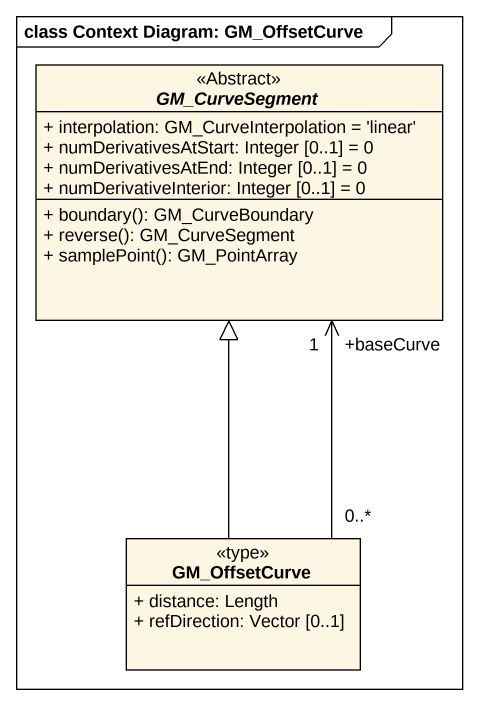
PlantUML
@startuml
mainframe class Context Diagram: GM_OffsetCurve
hide circle
hide empty members
skinparam classAttributeIconSize 0
abstract class GM_CurveSegment <<Abstract>> {
  + interpolation: GM_CurveInterpolation = 'linear'
  + numDerivativesAtStart: Integer [0..1] = 0
  + numDerivativesAtEnd: Integer [0..1] = 0
  + numDerivativeInterior: Integer [0..1] = 0
  + boundary(): GM_CurveBoundary
  + reverse(): GM_CurveSegment
  + samplePoint(): GM_PointArray
}
class GM_OffsetCurve <<type>> {
  + distance: Length
  + refDirection: Vector [0..1]
}
GM_OffsetCurve "0..*" -up-> "+baseCurve\n1" GM_CurveSegment
GM_OffsetCurve -up-|> GM_CurveSegment
@enduml
